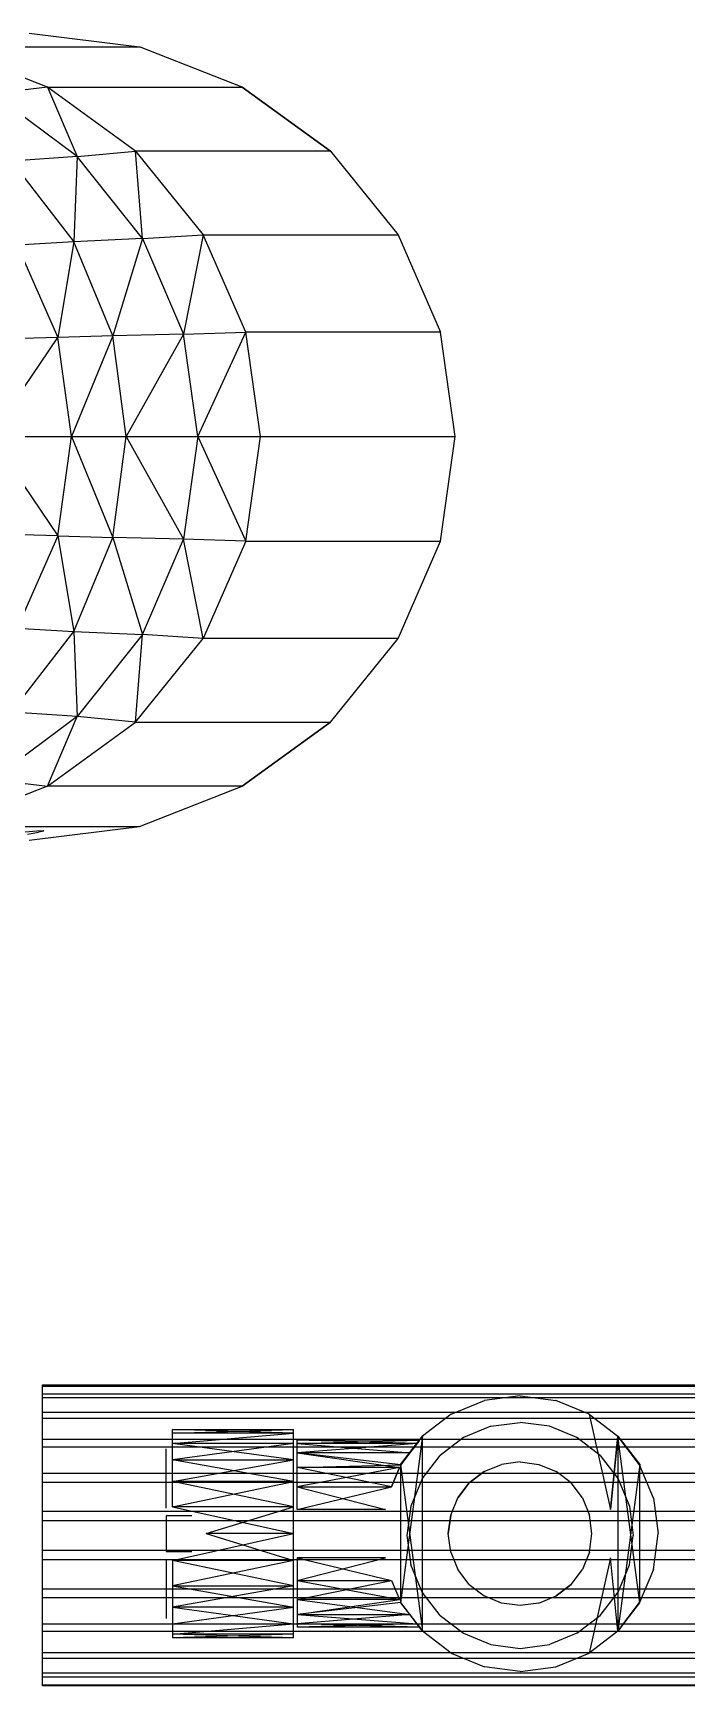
# Model space of a CAD drawing. Header units: inches. Extents: x 0 to 54693, y 0 to 31146.
# Drawn here: x 51165 to 51211.2, y 8358.7 to 8475.6 of the extents above; entities that cross this region are included whole.
import ezdxf

# ---------------------------------------------------------------- set-up
doc = ezdxf.new("R2010")
doc.units = ezdxf.units.IN
doc.header["$MEASUREMENT"] = 0
doc.layers.add('Added', color=3, linetype='Continuous')

msp = doc.modelspace()

# ---------------------------------------------------------------- linework, layer by layer
at = {"layer": 'Added', "linetype": 'Continuous', "lineweight": -2, "ltscale": 0.18}
for p, q in [((51164.73, 8475.59), (51172.52, 8474.62)), ((51158.76, 8474.62), (51172.52, 8474.62)), ((51166.02, 8471.77), (51158.76, 8474.62)), ((51179.78, 8471.77), (51172.52, 8474.62)), ((51166.02, 8471.77), (51162.15, 8471.3)), ((51166.02, 8471.77), (51179.78, 8471.77)), ((51166.02, 8471.77), (51168.13, 8466.85)), ((51172.25, 8467.23), (51166.02, 8471.77)), ((51179.78, 8471.77), (51186.02, 8467.23)), ((51186.02, 8467.23), (51179.78, 8471.77)), ((51168.13, 8466.85), (51162.15, 8471.3)), ((51168.13, 8466.85), (51172.25, 8467.23)), ((51172.73, 8461.05), (51172.25, 8467.23)), ((51172.25, 8467.23), (51177.03, 8461.32)), ((51186.02, 8467.23), (51172.25, 8467.23)), ((51186.02, 8467.23), (51190.8, 8461.32)), ((51168.13, 8466.85), (51163.48, 8466.54)), ((51163.48, 8466.54), (51167.88, 8460.83)), ((51168.13, 8466.85), (51167.88, 8460.83)), ((51172.73, 8461.05), (51168.13, 8466.85)), ((51172.73, 8461.05), (51177.03, 8461.32)), ((51177.03, 8461.32), (51175.64, 8454.3)), ((51180.04, 8454.43), (51177.03, 8461.32)), ((51177.03, 8461.32), (51190.8, 8461.32)), ((51190.8, 8461.32), (51193.81, 8454.43)), ((51167.88, 8460.83), (51163.89, 8460.59)), ((51163.89, 8460.59), (51166.75, 8454.06)), ((51167.88, 8460.83), (51166.75, 8454.06)), ((51172.73, 8461.05), (51167.88, 8460.83)), ((51170.65, 8454.18), (51167.88, 8460.83)), ((51172.73, 8461.05), (51170.65, 8454.18)), ((51172.73, 8461.05), (51175.64, 8454.3)), ((51175.64, 8454.3), (51170.65, 8454.18)), ((51175.64, 8454.3), (51171.59, 8447.05)), ((51175.64, 8454.3), (51180.04, 8454.43)), ((51176.65, 8447.05), (51175.64, 8454.3)), ((51176.65, 8447.05), (51180.04, 8454.43)), ((51193.81, 8454.43), (51180.04, 8454.43)), ((51181.07, 8447.05), (51180.04, 8454.43)), ((51194.83, 8447.05), (51193.81, 8454.43)), ((51166.75, 8454.06), (51161.01, 8453.9)), ((51162.01, 8447.05), (51166.75, 8454.06)), ((51170.65, 8454.18), (51166.75, 8454.06)), ((51167.72, 8447.05), (51166.75, 8454.06)), ((51170.65, 8454.18), (51167.72, 8447.05)), ((51171.59, 8447.05), (51170.65, 8454.18)), ((51026.92, 8447.05), (51194.83, 8447.05)), ((51162.01, 8447.05), (51166.75, 8440.04)), ((51166.75, 8440.04), (51167.72, 8447.05)), ((51167.72, 8447.05), (51170.65, 8439.91)), ((51170.65, 8439.91), (51171.59, 8447.05)), ((51171.59, 8447.05), (51175.64, 8439.8)), ((51176.65, 8447.05), (51175.64, 8439.8)), ((51176.65, 8447.05), (51180.04, 8439.66)), ((51180.04, 8439.66), (51181.07, 8447.05)), ((51193.81, 8439.66), (51194.83, 8447.05)), ((51166.75, 8440.04), (51161.01, 8440.19)), ((51166.75, 8440.04), (51163.89, 8433.5)), ((51166.75, 8440.04), (51170.65, 8439.91)), ((51166.75, 8440.04), (51167.88, 8433.27)), ((51167.88, 8433.27), (51170.65, 8439.91)), ((51175.64, 8439.8), (51170.65, 8439.91)), ((51170.65, 8439.91), (51172.73, 8433.04)), ((51172.73, 8433.04), (51175.64, 8439.8)), ((51180.04, 8439.66), (51175.64, 8439.8)), ((51177.03, 8432.77), (51175.64, 8439.8)), ((51180.04, 8439.66), (51177.03, 8432.77)), ((51180.04, 8439.66), (51193.81, 8439.66)), ((51190.8, 8432.77), (51193.81, 8439.66)), ((51163.48, 8427.56), (51167.88, 8433.27)), ((51163.89, 8433.5), (51167.88, 8433.27)), ((51167.88, 8433.27), (51168.13, 8427.24)), ((51167.88, 8433.27), (51172.73, 8433.04)), ((51172.73, 8433.04), (51168.13, 8427.24)), ((51172.25, 8426.86), (51172.73, 8433.04)), ((51172.25, 8426.86), (51177.03, 8432.77)), ((51177.03, 8432.77), (51172.73, 8433.04)), ((51190.8, 8432.77), (51177.03, 8432.77)), ((51186.02, 8426.86), (51190.8, 8432.77)), ((51168.13, 8427.24), (51163.48, 8427.56)), ((51168.13, 8427.24), (51162.15, 8422.79)), ((51166.02, 8422.33), (51168.13, 8427.24)), ((51166.02, 8422.33), (51172.25, 8426.86)), ((51172.25, 8426.86), (51168.13, 8427.24)), ((51172.25, 8426.86), (51186.02, 8426.86)), ((51186.02, 8426.86), (51179.78, 8422.33)), ((51179.78, 8422.33), (51186.02, 8426.86)), ((51162.15, 8422.79), (51166.02, 8422.33)), ((51166.02, 8422.33), (51158.76, 8419.47)), ((51179.78, 8422.33), (51166.02, 8422.33)), ((51172.52, 8419.47), (51179.78, 8422.33)), ((51158.76, 8419.47), (51172.52, 8419.47)), ((51164.45, 8419.1), (51165.28, 8419.17)), ((51164.73, 8418.5), (51172.52, 8419.47)), ((51165.28, 8419.17), (51165.72, 8419.18)), ((51165.76, 8419.15), (51165.38, 8419.06)), ((51165.76, 8419.15), (51165.72, 8419.18)), ((51165.72, 8419.18), (51165.76, 8419.15)), ((51164.61, 8418.93), (51165.38, 8419.06)), ((51165.67, 8379.97), (51247.67, 8379.97)), ((51165.67, 8379.88), (51165.67, 8379.97)), ((51165.67, 8358.68), (51165.67, 8379.97)), ((51165.67, 8379.88), (51247.67, 8379.88)), ((51165.67, 8379.33), (51247.67, 8379.33)), ((51165.67, 8379.07), (51247.67, 8379.07)), ((51194.56, 8377.89), (51196.91, 8378.86)), ((51199.43, 8379.2), (51196.91, 8378.86)), ((51199.43, 8379.2), (51201.96, 8378.86)), ((51204.31, 8377.89), (51201.96, 8378.86)), ((51247.67, 8378.01), (51165.67, 8378.01)), ((51247.67, 8377.6), (51165.67, 8377.6)), ((51194.56, 8377.89), (51192.54, 8376.34)), ((51197.36, 8377.05), (51195.43, 8376.25)), ((51197.36, 8377.05), (51199.43, 8377.32)), ((51201.5, 8377.05), (51199.43, 8377.32)), ((51203.43, 8376.25), (51201.5, 8377.05)), ((51204.31, 8377.89), (51206.33, 8376.34)), ((51204.32, 8377.9), (51206.34, 8376.35)), ((51204.32, 8377.9), (51205.81, 8371.16)), ((51247.67, 8376.1), (51165.67, 8376.1)), ((51174.85, 8376.56), (51183.42, 8376.81)), ((51183.42, 8376.56), (51174.85, 8376.81)), ((51174.85, 8376.81), (51183.42, 8376.81)), ((51174.85, 8371.35), (51174.85, 8376.81)), ((51183.42, 8376.56), (51174.85, 8376.56)), ((51174.85, 8375.83), (51183.42, 8376.56)), ((51183.42, 8362.08), (51183.42, 8376.81)), ((51192.32, 8376.05), (51183.68, 8376.05)), ((51183.68, 8375.83), (51192.32, 8376.05)), ((51192.15, 8375.83), (51183.68, 8376.05)), ((51183.68, 8375.83), (51183.68, 8376.05)), ((51190.98, 8374.33), (51192.53, 8376.35)), ((51192.53, 8376.35), (51190.98, 8364.56)), ((51192.15, 8375.83), (51192.32, 8376.05)), ((51192.32, 8376.05), (51192.15, 8375.83)), ((51192.53, 8362.54), (51192.53, 8376.35)), ((51195.43, 8376.25), (51193.78, 8374.98)), ((51205.09, 8374.98), (51203.43, 8376.25)), ((51206.34, 8376.35), (51205.81, 8371.16)), ((51205.81, 8371.16), (51206.34, 8376.35)), ((51207.88, 8374.32), (51206.33, 8376.34)), ((51206.34, 8376.35), (51207.89, 8374.33)), ((51207.89, 8364.56), (51206.34, 8376.35)), ((51206.34, 8376.35), (51206.34, 8362.54)), ((51247.67, 8375.57), (51165.67, 8375.57)), ((51174.41, 8371.24), (51174.41, 8375.44)), ((51183.42, 8374.66), (51174.85, 8375.83)), ((51183.42, 8375.83), (51174.85, 8375.83)), ((51183.42, 8375.83), (51174.85, 8374.66)), ((51192.15, 8375.83), (51183.68, 8375.83)), ((51192.15, 8375.83), (51183.68, 8375.17)), ((51183.68, 8375.83), (51191.64, 8375.17)), ((51183.68, 8371.16), (51183.68, 8375.83)), ((51191.64, 8375.17), (51183.68, 8375.17)), ((51183.68, 8375.17), (51190.91, 8374.12)), ((51190.99, 8374.32), (51183.68, 8375.17)), ((51190.99, 8374.32), (51191.64, 8375.17)), ((51191.64, 8375.17), (51190.99, 8374.32)), ((51191.64, 8375.17), (51192.15, 8375.83)), ((51192.15, 8375.83), (51191.64, 8375.17)), ((51192.5, 8373.32), (51193.78, 8374.98)), ((51205.09, 8374.98), (51206.36, 8373.32)), ((51165.67, 8373.73), (51247.67, 8373.73)), ((51183.42, 8373.13), (51174.85, 8374.66)), ((51174.85, 8374.66), (51183.42, 8374.66)), ((51174.85, 8373.13), (51183.42, 8374.66)), ((51183.68, 8374.12), (51190.99, 8374.32)), ((51190.91, 8374.12), (51183.68, 8374.12)), ((51190.34, 8372.75), (51183.68, 8374.12)), ((51190.91, 8374.12), (51183.68, 8372.75)), ((51190.34, 8372.75), (51190.91, 8374.12)), ((51190.91, 8374.12), (51190.34, 8372.75)), ((51190.98, 8374.33), (51192.53, 8362.54)), ((51190.98, 8374.33), (51190.98, 8364.56)), ((51196.89, 8373.85), (51195.84, 8373.04)), ((51195.84, 8373.04), (51196.89, 8373.85)), ((51196.89, 8373.85), (51198.12, 8374.35)), ((51199.43, 8374.53), (51198.12, 8374.35)), ((51199.43, 8374.53), (51200.75, 8374.35)), ((51200.75, 8374.35), (51201.97, 8373.85)), ((51203.03, 8373.04), (51201.97, 8373.85)), ((51207.89, 8374.33), (51206.34, 8362.54)), ((51208.85, 8371.97), (51207.88, 8374.32)), ((51208.85, 8371.97), (51207.88, 8374.32)), ((51207.89, 8364.56), (51207.89, 8374.33)), ((51165.67, 8373.1), (51247.67, 8373.1)), ((51174.85, 8371.35), (51183.42, 8373.13)), ((51183.42, 8373.13), (51174.85, 8373.13)), ((51183.42, 8371.35), (51174.85, 8373.13)), ((51183.68, 8372.75), (51190.34, 8372.75)), ((51183.68, 8371.16), (51190.34, 8372.75)), ((51183.68, 8372.75), (51189.91, 8371.16)), ((51192.5, 8373.32), (51191.71, 8371.39)), ((51195.03, 8371.99), (51195.84, 8373.04)), ((51195.84, 8373.04), (51195.03, 8371.99)), ((51203.83, 8371.99), (51203.03, 8373.04)), ((51206.36, 8373.32), (51207.16, 8371.39)), ((51174.85, 8371.35), (51183.42, 8369.45)), ((51183.42, 8371.35), (51174.85, 8371.35)), ((51177.24, 8369.45), (51183.42, 8371.35)), ((51191.71, 8371.39), (51191.43, 8369.32)), ((51194.53, 8370.76), (51195.03, 8371.99)), ((51203.83, 8371.99), (51204.34, 8370.76)), ((51207.16, 8371.39), (51207.43, 8369.32)), ((51208.85, 8371.97), (51209.18, 8369.45)), ((51165.67, 8371.05), (51247.67, 8371.05)), ((51165.67, 8370.38), (51247.67, 8370.38)), ((51176.22, 8370.72), (51174.41, 8370.72)), ((51174.41, 8370.72), (51174.41, 8368.18)), ((51189.91, 8371.16), (51183.68, 8371.16)), ((51194.53, 8370.76), (51194.35, 8369.45)), ((51194.35, 8369.45), (51194.53, 8370.76)), ((51204.51, 8369.45), (51204.34, 8370.76)), ((51204.51, 8369.45), (51204.34, 8370.76)), ((51174.85, 8367.54), (51183.42, 8369.45)), ((51183.42, 8369.45), (51177.24, 8369.45)), ((51177.24, 8369.45), (51183.42, 8367.54)), ((51191.43, 8369.32), (51191.71, 8367.25)), ((51194.53, 8368.13), (51194.35, 8369.45)), ((51204.34, 8368.13), (51204.51, 8369.45)), ((51207.16, 8367.25), (51207.43, 8369.32)), ((51208.85, 8366.92), (51209.18, 8369.45)), ((51247.67, 8368.26), (51165.67, 8368.26)), ((51174.41, 8368.18), (51176.22, 8368.18)), ((51183.68, 8367.74), (51190.34, 8366.14)), ((51183.68, 8366.14), (51189.91, 8367.74)), ((51189.91, 8367.74), (51183.68, 8367.74)), ((51183.68, 8367.74), (51183.68, 8362.84)), ((51194.53, 8368.13), (51195.03, 8366.91)), ((51204.34, 8368.13), (51203.83, 8366.91)), ((51205.81, 8367.74), (51204.32, 8360.99)), ((51206.34, 8362.54), (51205.81, 8367.74)), ((51247.67, 8367.59), (51165.67, 8367.59)), ((51174.41, 8367.65), (51174.41, 8363.45)), ((51183.42, 8367.54), (51174.85, 8365.76)), ((51183.42, 8367.54), (51174.85, 8367.54)), ((51183.42, 8365.76), (51174.85, 8367.54)), ((51174.85, 8367.54), (51174.85, 8362.08)), ((51192.5, 8365.32), (51191.71, 8367.25)), ((51195.84, 8365.85), (51195.03, 8366.91)), ((51203.03, 8365.85), (51203.83, 8366.91)), ((51206.36, 8365.32), (51207.16, 8367.25)), ((51208.85, 8366.92), (51207.88, 8364.57)), ((51165.67, 8365.54), (51247.67, 8365.54)), ((51174.85, 8365.76), (51183.42, 8365.76)), ((51174.85, 8365.76), (51183.42, 8364.24)), ((51183.42, 8365.76), (51174.85, 8364.24)), ((51183.68, 8366.14), (51190.91, 8364.78)), ((51183.68, 8364.78), (51190.34, 8366.14)), ((51183.68, 8366.14), (51190.34, 8366.14)), ((51190.34, 8366.14), (51190.91, 8364.78)), ((51195.84, 8365.85), (51196.89, 8365.05)), ((51201.97, 8365.05), (51203.03, 8365.85)), ((51203.03, 8365.85), (51201.97, 8365.05)), ((51247.67, 8364.92), (51165.67, 8364.92)), ((51183.42, 8364.24), (51174.85, 8364.24)), ((51174.85, 8363.07), (51183.42, 8364.24)), ((51174.85, 8364.24), (51183.42, 8363.07)), ((51183.68, 8363.73), (51190.91, 8364.78)), ((51190.91, 8364.78), (51183.68, 8364.78)), ((51183.68, 8364.78), (51191.64, 8363.73)), ((51190.99, 8364.57), (51183.68, 8363.73)), ((51190.98, 8364.56), (51192.53, 8362.54)), ((51191.64, 8363.73), (51190.99, 8364.57)), ((51192.15, 8363.07), (51190.99, 8364.57)), ((51192.54, 8362.55), (51190.99, 8364.57)), ((51193.78, 8363.67), (51192.5, 8365.32)), ((51198.12, 8364.54), (51196.89, 8365.05)), ((51199.43, 8364.37), (51198.12, 8364.54)), ((51200.75, 8364.54), (51199.43, 8364.37)), ((51200.75, 8364.54), (51201.97, 8365.05)), ((51205.09, 8363.67), (51206.36, 8365.32)), ((51207.88, 8364.57), (51206.33, 8362.55)), ((51206.33, 8362.55), (51207.88, 8364.57)), ((51206.34, 8362.54), (51207.89, 8364.56)), ((51165.67, 8363.08), (51247.67, 8363.08)), ((51174.85, 8362.33), (51183.42, 8363.07)), ((51174.85, 8363.07), (51183.42, 8363.07)), ((51191.64, 8363.73), (51183.68, 8363.07)), ((51183.68, 8363.73), (51192.15, 8363.07)), ((51183.68, 8363.73), (51191.64, 8363.73)), ((51192.15, 8363.07), (51183.68, 8362.84)), ((51183.68, 8363.07), (51192.15, 8363.07)), ((51192.32, 8362.84), (51183.68, 8363.07)), ((51192.15, 8363.07), (51191.64, 8363.73)), ((51192.32, 8362.84), (51192.15, 8363.07)), ((51192.54, 8362.55), (51192.15, 8363.07)), ((51192.15, 8363.07), (51192.54, 8362.55)), ((51193.78, 8363.67), (51195.43, 8362.4)), ((51203.43, 8362.4), (51205.09, 8363.67)), ((51165.67, 8362.54), (51247.67, 8362.54)), ((51183.42, 8362.33), (51174.85, 8362.08)), ((51183.42, 8362.33), (51174.85, 8362.33)), ((51183.42, 8362.08), (51174.85, 8362.33)), ((51183.42, 8362.08), (51174.85, 8362.08)), ((51192.32, 8362.84), (51183.68, 8362.84)), ((51194.56, 8361), (51192.54, 8362.55)), ((51195.43, 8362.4), (51197.36, 8361.6)), ((51203.43, 8362.4), (51201.5, 8361.6)), ((51206.33, 8362.55), (51204.31, 8361)), ((51206.34, 8362.54), (51204.32, 8360.99)), ((51165.67, 8361.04), (51247.67, 8361.04)), ((51194.56, 8361), (51196.91, 8360.03)), ((51197.36, 8361.6), (51199.43, 8361.32)), ((51199.43, 8361.32), (51201.5, 8361.6)), ((51201.96, 8360.03), (51204.31, 8361)), ((51165.67, 8360.63), (51247.67, 8360.63)), ((51247.67, 8359.57), (51165.67, 8359.57)), ((51199.43, 8359.7), (51196.91, 8360.03)), ((51199.43, 8359.7), (51201.96, 8360.03)), ((51165.67, 8359.31), (51247.67, 8359.31)), ((51165.67, 8358.76), (51247.67, 8358.76)), ((51247.67, 8358.68), (51165.67, 8358.68))]:
    msp.add_line(p, q, dxfattribs=at)

doc.saveas('drawing.dxf')
